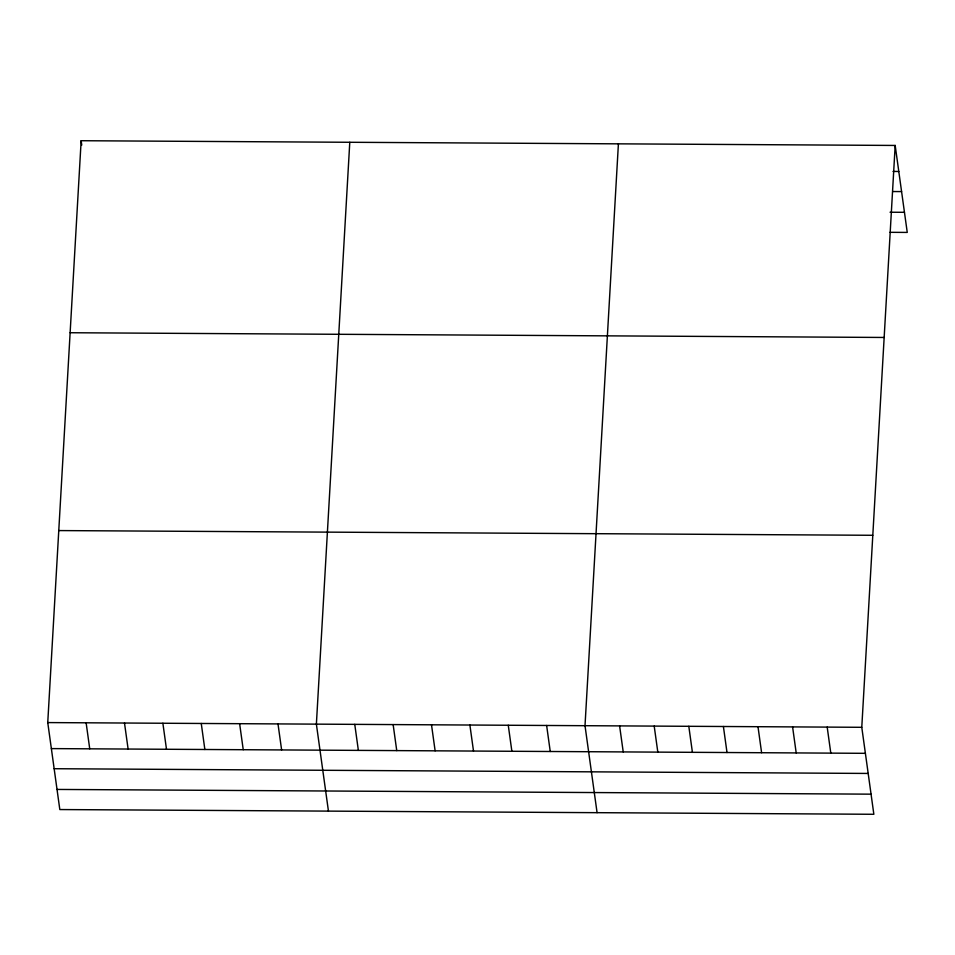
<?xml version="1.0" encoding="UTF-8"?>
<svg xmlns="http://www.w3.org/2000/svg" width="955" height="955" viewBox="0 0 955 955"><rect width="100%" height="100%" fill="white"/><g stroke="black" fill="none" stroke-linecap="round" stroke-linejoin="round"><path stroke-width="1.43" d="M895.181 145.447L861.78 727.304L873.849 814.281L59.819 809.553L47.75 722.577L81.151 140.719L895.181 145.447L907.25 232.423L889.953 232.316M349.781 142.283L316.38 724.141L328.448 811.117M618.41 143.835L585.009 725.693L597.078 812.669M893.021 171.434L898.798 171.47M892.937 191.537L901.58 191.585M890.048 212.225L904.457 212.308M70.133 332.734L884.163 337.461M58.768 530.574L872.798 535.289M47.75 722.577L861.78 727.304M51.367 748.601L865.397 753.328M54.149 768.715L868.179 773.443M57.025 789.439L871.056 794.166M827.185 727.101L830.802 753.125M792.59 726.898L796.195 752.922M757.995 726.695L761.601 752.719M723.401 726.492L727.006 752.528M688.806 726.301L692.411 752.325M654.199 726.098L657.816 752.122M619.604 725.896L623.221 751.919M546.63 725.478L550.247 751.501M508.263 725.251L511.868 751.275M469.884 725.024L473.501 751.048M431.505 724.809L435.122 750.833M393.138 724.582L396.743 750.606M354.759 724.356L358.364 750.391M278 723.914L281.618 749.938M239.633 723.699L243.239 749.723M201.254 723.472L204.859 749.496M162.875 723.245L166.492 749.269M81.151 140.719L81.748 145.065M124.496 723.03L128.113 749.054M86.129 722.804L89.734 748.827"/></g></svg>
